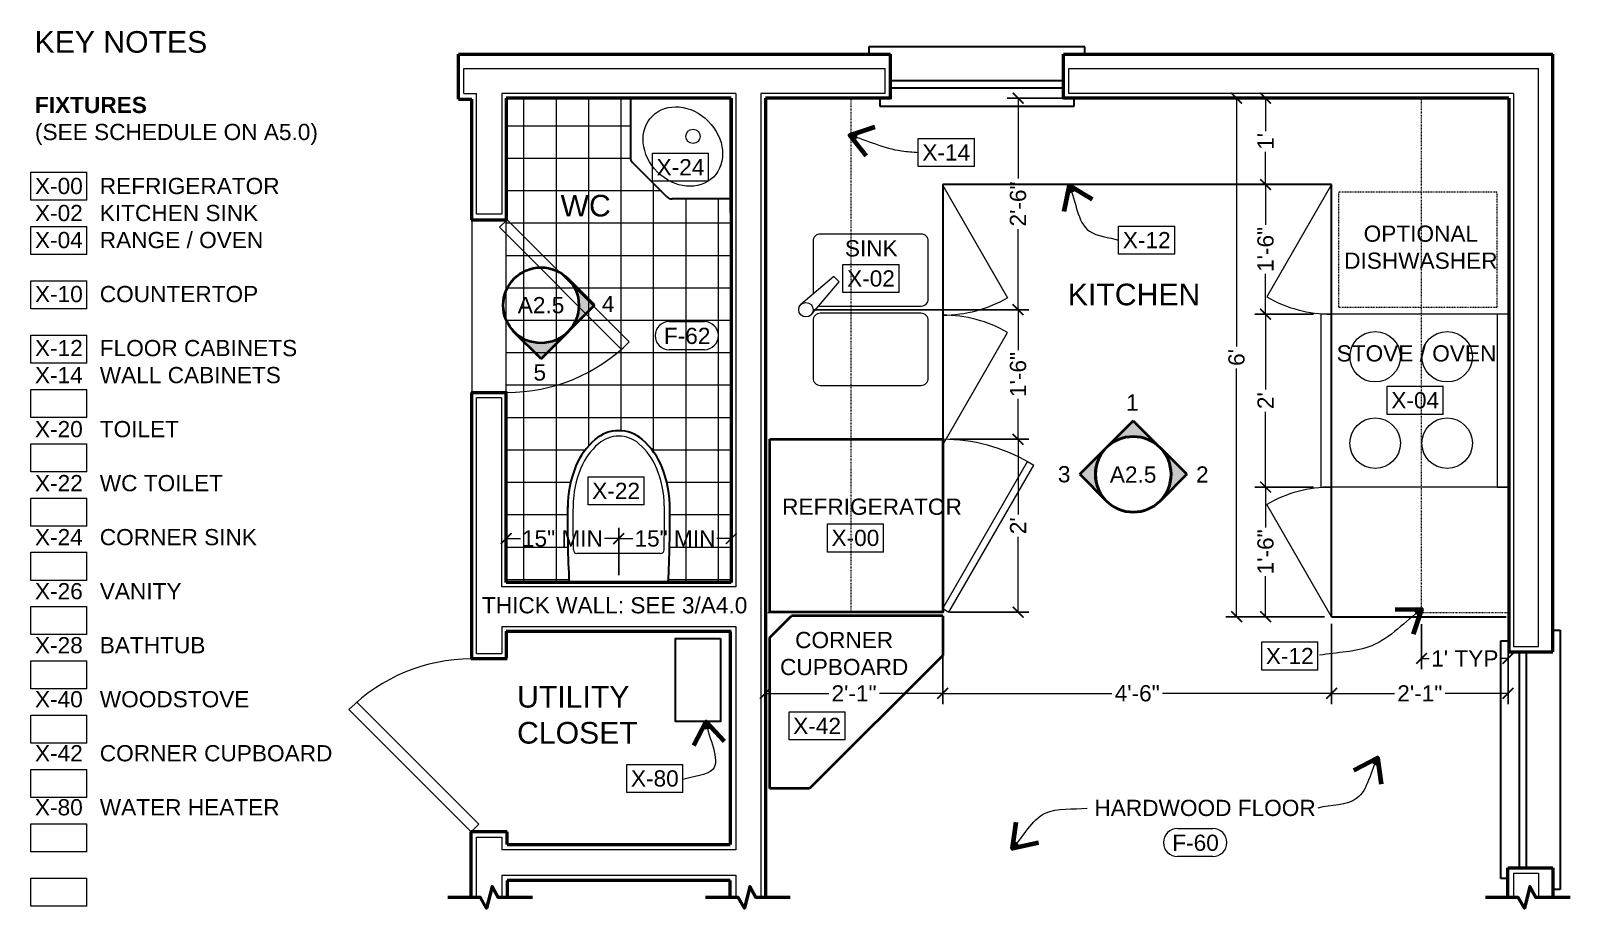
# Model space of a CAD drawing. Header units: inches. Extents: x -54 to 15382, y 469 to 41738.
# Drawn here: x 839.6 to 1053.3, y 3732.8 to 3854.7 of the extents above; entities that cross this region are included whole.
import ezdxf

# ---------------------------------------------------------------- set-up
doc = ezdxf.new("R2010")
doc.units = ezdxf.units.IN
doc.header["$MEASUREMENT"] = 0
doc.linetypes.add('DASHED2', pattern=[0.375, 0.25, -0.125])
doc.layers.get('0').update_dxf_attribs({"lineweight": 9})
for name, color, linetype, lineweight in [('1', 7, 'Continuous', 9), ('2', 7, 'Continuous', 18), ('3', 7, 'Continuous', 30), ('4', 7, 'Continuous', 40), ('5', 7, 'Continuous', 50), ('A-DIMSx', 7, 'Continuous', 9), ('A-LINK', 7, 'Continuous', 40), ('A-SYMB', 7, 'Continuous', 18), ('A-TEXTx', 7, 'Continuous', 18)]:
    doc.layers.add(name, color=color, linetype=linetype, lineweight=lineweight)
doc.styles.get("Standard").update_dxf_attribs({"font": 'arial.ttf'})
doc.dimstyles.get("Standard").update_dxf_attribs({"dimtxt": 3, "dimasz": 2, "dimexe": 0.03125, "dimexo": 0.0625, "dimgap": 0.03125, "dimtad": 0, "dimtoh": 1, "dimdec": 4, "dimlfac": 0.99985, "dimzin": 0, "dimdsep": 46, "dimlunit": 4, "dimtxsty": 'Standard', "dimblk": 'ARCHTICK', "dimblk1": 'ARCHTICK', "dimblk2": 'ARCHTICK', "dimcen": 0.09, "dimclrt": 256, "dimadec": 0, "dimazin": 0, "dimtfac": 1, "dimtdec": 4, "dimtofl": 0, "dimtmove": 0, "dimatfit": 3, "dimfxl": 1, "dimtolj": 1, "dimtzin": 0, "dimarcsym": 0})

# ---------------------------------------------------------------- blocks, each defined once
blk = doc.blocks.new('Elevation Callout - 1')
at = {"layer": 'A-LINK', "ltscale": 0.1}
blk.add_hatch(color=256, dxfattribs=at).paths.add_polyline_path([(2031.59, 7377.65), (2039.01, 7370.23), (2046.43, 7377.65, -0.198912), (2039.01, 7374.58, -0.198912)])
for q in [(2031.59, 7377.65), (2046.43, 7377.65)]:
    blk.add_line((2039.01, 7370.23), q, dxfattribs=at)
blk.add_circle((2039.01, 7385.08), 10.5, dxfattribs=at)
blk = doc.blocks.new('window plan 24')
at = {"layer": '1'}
for p, q in [((181.69, 1833.26), (181.69, 1836.76)), ((207.19, 1833.26), (207.19, 1836.76))]:
    blk.add_line(p, q, dxfattribs=at)
at = {"layer": '3'}
for p, q in [((209.44, 1839.76), (179.44, 1839.76)), ((179.44, 1839.76), (179.44, 1838.76)), ((209.44, 1838.76), (209.44, 1839.76)), ((206.44, 1835.04), (182.44, 1835.04)), ((180.94, 1832.51), (180.94, 1831.51)), ((206.44, 1834.04), (182.44, 1834.04)), ((207.94, 1831.51), (207.94, 1832.51)), ((180.94, 1831.51), (207.94, 1831.51))]:
    blk.add_line(p, q, dxfattribs=at)
at = {"layer": '5'}
for p, q in [((182.44, 1832.51), (182.44, 1838.76)), ((206.44, 1832.51), (206.44, 1838.76))]:
    blk.add_line(p, q, dxfattribs=at)
blk = doc.blocks.new('door plan 24')
at = {"layer": '1'}
for p, q in [((356.81, 1360.16), (360.31, 1360.16)), ((357.12, 1336.47), (340.15, 1353.44)), ((356.06, 1335.41), (339.09, 1352.38)), ((356.06, 1335.41), (357.12, 1336.47)), ((356.81, 1334.66), (360.31, 1334.66))]:
    blk.add_line(p, q, dxfattribs=at)
blk.add_arc((356.06, 1335.41), 24, 90, 135, dxfattribs=at)
at = {"layer": '5'}
for p, q in [((361.06, 1359.41), (356.06, 1359.41)), ((361.06, 1335.41), (356.06, 1335.41))]:
    blk.add_line(p, q, dxfattribs=at)
blk = doc.blocks.new('Sink - Kitchen - 2')
at = {"layer": '2', "ltscale": 0.25}
for p, q in [((477.64, 6743.74), (473.04, 6739.85)), ((474.46, 6738.44), (478.35, 6743.03)), ((478.35, 6743.03), (477.64, 6743.74))]:
    blk.add_line(p, q, dxfattribs=at)
blk.add_lwpolyline([(475.5, 6739.67, 0.06211), (475.75, 6739.64), (489.75, 6739.64, 0.414214), (490.75, 6740.64), (490.75, 6748.64, 0.414214), (489.75, 6749.64), (475.75, 6749.64, 0.414214), (474.75, 6748.64), (474.75, 6741.29)], format="xyb", dxfattribs=at)
blk.add_lwpolyline([(474.75, 6737.64), (474.75, 6729.64, 0.414214), (475.75, 6728.64), (489.75, 6728.64, 0.414214), (490.75, 6729.64), (490.75, 6737.64, 0.414214), (489.75, 6738.64), (475.75, 6738.64, 0.414214)], format="xyb", close=True, dxfattribs=at)
blk.add_circle((473.75, 6739.14), 1, dxfattribs=at)
blk = doc.blocks.new('Sink - Corner - 1')
at = {"layer": '1', "ltscale": 0.25}
blk.add_circle((455.35, 6747.12), 1, dxfattribs=at)
at = {"layer": '2', "ltscale": 0.25}
blk.add_ellipse((453.94, 6745.7), major_axis=(4.24, -4.24), ratio=0.833333, dxfattribs=at)
at = {"layer": '3', "ltscale": 0.25}
for p, q in [((446.65, 6752.42), (460.65, 6752.42)), ((446.65, 6752.42), (446.65, 6744.21)), ((460.65, 6752.42), (460.65, 6738.42)), ((451.73, 6738.71), (446.95, 6743.5)), ((460.65, 6738.42), (452.44, 6738.42))]:
    blk.add_line(p, q, dxfattribs=at)
for centre, start, end in [((447.65, 6744.21), 180, 225), ((452.44, 6739.42), 225, 270)]:
    blk.add_arc(centre, 1, start, end, dxfattribs=at)
blk = doc.blocks.new('_ArchTick')
at = {"color": 0, "linetype": 'ByBlock', "lineweight": 0, "const_width": 0.15}
blk.add_lwpolyline([(-0.5, -0.5), (0.5, 0.5)], dxfattribs=at)
blk = doc.blocks.new('*D243')
at = {"layer": 'A-DIMSx', "color": 0, "lineweight": -2, "ltscale": 0.1}
for p, q in [((1011.7, 3845.33), (1005.5, 3845.33)), ((1019.2, 3773.33), (1005.5, 3773.33))]:
    blk.add_line(p, q, dxfattribs=at)
at = {"layer": 'A-DIMSx', "color": 0, "lineweight": 5, "ltscale": 0.1}
for p, q in [((1007, 3845.33), (1007, 3810.87)), ((1007, 3773.33), (1007, 3807.8))]:
    blk.add_line(p, q, dxfattribs=at)
at = {"layer": 'A-DIMSx', "color": 0, "lineweight": 5, "xscale": 1.5, "yscale": 1.5, "zscale": 1.5}
for p, rotation in [((1007, 3845.33), 90), ((1007, 3773.33), 270)]:
    blk.add_blockref('_ArchTick', p, dxfattribs=dict(at, rotation=rotation))
at = {"layer": 'A-DIMSx', "ltscale": 0.25, "insert": (1007, 3809.33), "char_height": 2.25, "attachment_point": 5, "rotation": 90}
blk.add_mtext("\\A1;6'", dxfattribs=at)
blk = doc.blocks.new('*D278')
at = {"layer": 'A-DIMSx', "color": 0, "lineweight": -2, "ltscale": 0.1}
for p, q in [((1017.7, 3791.33), (1009.53, 3791.33)), ((1019.2, 3773.33), (1009.53, 3773.33))]:
    blk.add_line(p, q, dxfattribs=at)
at = {"layer": 'A-DIMSx', "color": 0, "lineweight": 5, "ltscale": 0.1}
for p, q in [((1011.03, 3791.33), (1011.03, 3785.72)), ((1011.03, 3773.33), (1011.03, 3778.94))]:
    blk.add_line(p, q, dxfattribs=at)
at = {"layer": 'A-DIMSx', "color": 0, "lineweight": 5, "xscale": 1.5, "yscale": 1.5, "zscale": 1.5}
for p, rotation in [((1011.03, 3791.33), 90), ((1011.03, 3773.33), 270)]:
    blk.add_blockref('_ArchTick', p, dxfattribs=dict(at, rotation=rotation))
at = {"layer": 'A-DIMSx', "ltscale": 0.25, "insert": (1011.03, 3782.33), "char_height": 2.25, "attachment_point": 5, "rotation": 90}
blk.add_mtext('\\A1;1\'-6"', dxfattribs=at)
blk = doc.blocks.new('*D279')
at = {"layer": 'A-DIMSx', "color": 0, "lineweight": -2, "ltscale": 0.1}
for p, q in [((1017.7, 3815.33), (1009.53, 3815.33)), ((1017.7, 3791.33), (1009.53, 3791.33))]:
    blk.add_line(p, q, dxfattribs=at)
at = {"layer": 'A-DIMSx', "color": 0, "lineweight": 5, "ltscale": 0.1}
for p, q in [((1011.03, 3815.33), (1011.03, 3804.89)), ((1011.03, 3791.33), (1011.03, 3801.78))]:
    blk.add_line(p, q, dxfattribs=at)
at = {"layer": 'A-DIMSx', "color": 0, "lineweight": 5, "xscale": 1.5, "yscale": 1.5, "zscale": 1.5}
for p, rotation in [((1011.03, 3815.33), 90), ((1011.03, 3791.33), 270)]:
    blk.add_blockref('_ArchTick', p, dxfattribs=dict(at, rotation=rotation))
at = {"layer": 'A-DIMSx', "ltscale": 0.25, "insert": (1011.03, 3803.33), "char_height": 2.25, "attachment_point": 5, "rotation": 90}
blk.add_mtext("\\A1;2'", dxfattribs=at)
blk = doc.blocks.new('*D280')
at = {"layer": 'A-DIMSx', "color": 0, "lineweight": -2, "ltscale": 0.1}
for p, q in [((1010.84, 3833.33), (1009.53, 3833.33)), ((1017.7, 3815.33), (1009.53, 3815.33))]:
    blk.add_line(p, q, dxfattribs=at)
at = {"layer": 'A-DIMSx', "color": 0, "lineweight": 5, "ltscale": 0.1}
for p, q in [((1011.03, 3833.33), (1011.03, 3827.72)), ((1011.03, 3815.33), (1011.03, 3820.94))]:
    blk.add_line(p, q, dxfattribs=at)
at = {"layer": 'A-DIMSx', "color": 0, "lineweight": 5, "xscale": 1.5, "yscale": 1.5, "zscale": 1.5}
for p, rotation in [((1011.03, 3833.33), 90), ((1011.03, 3815.33), 270)]:
    blk.add_blockref('_ArchTick', p, dxfattribs=dict(at, rotation=rotation))
at = {"layer": 'A-DIMSx', "ltscale": 0.25, "insert": (1011.03, 3824.33), "char_height": 2.25, "attachment_point": 5, "rotation": 90}
blk.add_mtext('\\A1;1\'-6"', dxfattribs=at)
blk = doc.blocks.new('*D281')
at = {"layer": 'A-DIMSx', "color": 0, "lineweight": -2, "ltscale": 0.1}
for p, q in [((1020.2, 3772.33), (1020.2, 3761.18)), ((1044.7, 3772.21), (1044.7, 3761.18))]:
    blk.add_line(p, q, dxfattribs=at)
at = {"layer": 'A-DIMSx', "color": 0, "lineweight": 5, "ltscale": 0.1}
for p, q in [((1020.2, 3762.68), (1028.93, 3762.68)), ((1044.7, 3762.68), (1035.96, 3762.68))]:
    blk.add_line(p, q, dxfattribs=at)
at = {"layer": 'A-DIMSx', "color": 0, "lineweight": 5, "xscale": 1.5, "yscale": 1.5, "zscale": 1.5, "rotation": 180}
blk.add_blockref('_ArchTick', (1020.2, 3762.68), dxfattribs=at)
at = {"layer": 'A-DIMSx', "color": 0, "lineweight": 5, "xscale": 1.5, "yscale": 1.5, "zscale": 1.5}
blk.add_blockref('_ArchTick', (1044.7, 3762.68), dxfattribs=at)
at = {"layer": 'A-DIMSx', "ltscale": 0.25, "insert": (1032.45, 3762.68), "char_height": 2.25, "attachment_point": 5}
blk.add_mtext('\\A1;2\'-1"', dxfattribs=at)
blk = doc.blocks.new('*D282')
at = {"layer": 'A-DIMSx', "color": 0, "lineweight": -2, "ltscale": 0.1}
for p, q in [((1044.7, 3777.06), (1044.7, 3766.03)), ((1032.7, 3772.31), (1032.7, 3766.03))]:
    blk.add_line(p, q, dxfattribs=at)
at = {"layer": 'A-DIMSx', "color": 0, "lineweight": 5, "ltscale": 0.1}
for p, q in [((1032.7, 3767.53), (1033.76, 3767.53)), ((1044.7, 3767.53), (1043.63, 3767.53))]:
    blk.add_line(p, q, dxfattribs=at)
at = {"layer": 'A-DIMSx', "color": 0, "lineweight": 5, "xscale": 1.5, "yscale": 1.5, "zscale": 1.5, "rotation": 180}
blk.add_blockref('_ArchTick', (1032.7, 3767.53), dxfattribs=at)
at = {"layer": 'A-DIMSx', "color": 0, "lineweight": 5, "xscale": 1.5, "yscale": 1.5, "zscale": 1.5}
blk.add_blockref('_ArchTick', (1044.7, 3767.53), dxfattribs=at)
at = {"layer": 'A-DIMSx', "ltscale": 0.25, "insert": (1038.7, 3767.53), "char_height": 2.25, "attachment_point": 5}
blk.add_mtext("\\A1;1' TYP", dxfattribs=at)
blk = doc.blocks.new('*D283')
at = {"layer": 'A-DIMSx', "color": 0, "lineweight": -2, "ltscale": 0.1}
for p, q in [((905.57, 3779.08), (905.57, 3785.67)), ((921.2, 3779.08), (921.2, 3785.67))]:
    blk.add_line(p, q, dxfattribs=at)
at = {"layer": 'A-DIMSx', "color": 0, "lineweight": 5, "ltscale": 0.1}
for p, q in [((905.57, 3784.17), (907.56, 3784.17)), ((921.2, 3784.17), (919.21, 3784.17))]:
    blk.add_line(p, q, dxfattribs=at)
at = {"layer": 'A-DIMSx', "color": 0, "lineweight": 5, "xscale": 1.5, "yscale": 1.5, "zscale": 1.5, "rotation": 180}
blk.add_blockref('_ArchTick', (905.57, 3784.17), dxfattribs=at)
at = {"layer": 'A-DIMSx', "color": 0, "lineweight": 5, "xscale": 1.5, "yscale": 1.5, "zscale": 1.5}
blk.add_blockref('_ArchTick', (921.2, 3784.17), dxfattribs=at)
at = {"layer": 'A-DIMSx', "ltscale": 0.25, "insert": (913.38, 3784.17), "char_height": 2.25, "attachment_point": 5}
blk.add_mtext('\\A1;15" MIN', dxfattribs=at)
blk = doc.blocks.new('*D284')
at = {"layer": 'A-DIMSx', "color": 0, "lineweight": -2, "ltscale": 0.1}
for p, q in [((921.2, 3779.08), (921.2, 3785.67)), ((936.82, 3779.08), (936.82, 3785.67))]:
    blk.add_line(p, q, dxfattribs=at)
at = {"layer": 'A-DIMSx', "color": 0, "lineweight": 5, "ltscale": 0.1}
for p, q in [((921.2, 3784.17), (923.18, 3784.17)), ((936.82, 3784.17), (934.83, 3784.17))]:
    blk.add_line(p, q, dxfattribs=at)
at = {"layer": 'A-DIMSx', "color": 0, "lineweight": 5, "xscale": 1.5, "yscale": 1.5, "zscale": 1.5, "rotation": 180}
blk.add_blockref('_ArchTick', (921.2, 3784.17), dxfattribs=at)
at = {"layer": 'A-DIMSx', "color": 0, "lineweight": 5, "xscale": 1.5, "yscale": 1.5, "zscale": 1.5}
blk.add_blockref('_ArchTick', (936.82, 3784.17), dxfattribs=at)
at = {"layer": 'A-DIMSx', "ltscale": 0.25, "insert": (929.01, 3784.17), "char_height": 2.25, "attachment_point": 5}
blk.add_mtext('\\A1;15" MIN', dxfattribs=at)
blk = doc.blocks.new('*D294')
at = {"layer": 'A-DIMSx', "color": 0, "lineweight": -2, "ltscale": 0.1}
for p, q in [((983.41, 3845.33), (975.16, 3845.33)), ((948.2, 3815.96), (978.16, 3815.96))]:
    blk.add_line(p, q, dxfattribs=at)
at = {"layer": 'A-DIMSx', "color": 0, "lineweight": 5, "ltscale": 0.1}
for p, q in [((976.66, 3845.33), (976.66, 3834.16)), ((976.66, 3815.96), (976.66, 3827.13))]:
    blk.add_line(p, q, dxfattribs=at)
at = {"layer": 'A-DIMSx', "color": 0, "lineweight": 5, "xscale": 1.5, "yscale": 1.5, "zscale": 1.5}
for p, rotation in [((976.66, 3845.33), 90), ((976.66, 3815.96), 270)]:
    blk.add_blockref('_ArchTick', p, dxfattribs=dict(at, rotation=rotation))
at = {"layer": 'A-DIMSx', "ltscale": 0.25, "insert": (976.66, 3830.64), "char_height": 2.25, "attachment_point": 5, "rotation": 90}
blk.add_mtext('\\A1;2\'-6"', dxfattribs=at)
blk = doc.blocks.new('*D295')
at = {"layer": 'A-DIMSx', "color": 0, "lineweight": -2, "ltscale": 0.1}
for p, q in [((948.2, 3815.96), (978.16, 3815.96)), ((967.2, 3797.96), (978.16, 3797.96))]:
    blk.add_line(p, q, dxfattribs=at)
at = {"layer": 'A-DIMSx', "color": 0, "lineweight": 5, "ltscale": 0.1}
for p, q in [((976.66, 3815.96), (976.66, 3810.35)), ((976.66, 3797.96), (976.66, 3803.56))]:
    blk.add_line(p, q, dxfattribs=at)
at = {"layer": 'A-DIMSx', "color": 0, "lineweight": 5, "xscale": 1.5, "yscale": 1.5, "zscale": 1.5}
for p, rotation in [((976.66, 3815.96), 90), ((976.66, 3797.96), 270)]:
    blk.add_blockref('_ArchTick', p, dxfattribs=dict(at, rotation=rotation))
at = {"layer": 'A-DIMSx', "ltscale": 0.25, "insert": (976.66, 3806.96), "char_height": 2.25, "attachment_point": 5, "rotation": 90}
blk.add_mtext('\\A1;1\'-6"', dxfattribs=at)
blk = doc.blocks.new('*D296')
at = {"layer": 'A-DIMSx', "color": 0, "lineweight": -2, "ltscale": 0.1}
for p, q in [((967.2, 3797.96), (978.16, 3797.96)), ((967.2, 3773.96), (978.16, 3773.96))]:
    blk.add_line(p, q, dxfattribs=at)
at = {"layer": 'A-DIMSx', "color": 0, "lineweight": 5, "ltscale": 0.1}
for p, q in [((976.66, 3797.96), (976.66, 3787.51)), ((976.66, 3773.96), (976.66, 3784.4))]:
    blk.add_line(p, q, dxfattribs=at)
at = {"layer": 'A-DIMSx', "color": 0, "lineweight": 5, "xscale": 1.5, "yscale": 1.5, "zscale": 1.5}
for p, rotation in [((976.66, 3797.96), 90), ((976.66, 3773.96), 270)]:
    blk.add_blockref('_ArchTick', p, dxfattribs=dict(at, rotation=rotation))
at = {"layer": 'A-DIMSx', "ltscale": 0.25, "insert": (976.66, 3785.96), "char_height": 2.25, "attachment_point": 5, "rotation": 90}
blk.add_mtext("\\A1;2'", dxfattribs=at)
blk = doc.blocks.new('*D297')
at = {"layer": 'A-DIMSx', "color": 0, "lineweight": -2, "ltscale": 0.1}
for p, q in [((941.57, 3795.24), (941.57, 3761.18)), ((966.2, 3766.96), (966.2, 3761.18))]:
    blk.add_line(p, q, dxfattribs=at)
at = {"layer": 'A-DIMSx', "color": 0, "lineweight": 5, "ltscale": 0.1}
for p, q in [((941.57, 3762.68), (950.37, 3762.68)), ((966.2, 3762.68), (957.4, 3762.68))]:
    blk.add_line(p, q, dxfattribs=at)
at = {"layer": 'A-DIMSx', "color": 0, "lineweight": 5, "xscale": 1.5, "yscale": 1.5, "zscale": 1.5, "rotation": 180}
blk.add_blockref('_ArchTick', (941.57, 3762.68), dxfattribs=at)
at = {"layer": 'A-DIMSx', "color": 0, "lineweight": 5, "xscale": 1.5, "yscale": 1.5, "zscale": 1.5}
blk.add_blockref('_ArchTick', (966.2, 3762.68), dxfattribs=at)
at = {"layer": 'A-DIMSx', "ltscale": 0.25, "insert": (953.88, 3762.68), "char_height": 2.25, "attachment_point": 5}
blk.add_mtext('\\A1;2\'-1"', dxfattribs=at)
blk = doc.blocks.new('window plan 30')
at = {"layer": '1'}
for p, q in [((181.94, 1684.26), (181.94, 1680.76)), ((213.44, 1684.26), (213.44, 1680.76))]:
    blk.add_line(p, q, dxfattribs=at)
at = {"layer": '3'}
for p, q in [((181.19, 1685.01), (181.19, 1686.01)), ((181.19, 1686.01), (214.19, 1686.01)), ((214.19, 1686.01), (214.19, 1685.01)), ((212.69, 1683.48), (182.69, 1683.48)), ((212.69, 1682.48), (182.69, 1682.48)), ((179.69, 1677.76), (179.69, 1678.76)), ((215.69, 1678.76), (215.69, 1677.76)), ((215.69, 1677.76), (179.69, 1677.76))]:
    blk.add_line(p, q, dxfattribs=at)
at = {"layer": '5'}
for p, q in [((182.69, 1685.01), (182.69, 1678.76)), ((212.69, 1685.01), (212.69, 1678.76))]:
    blk.add_line(p, q, dxfattribs=at)
blk = doc.blocks.new('*D309')
at = {"layer": 'A-DIMSx', "color": 0, "lineweight": -2, "ltscale": 0.1}
for p, q in [((1019.2, 3845.33), (1009.53, 3845.33)), ((1019.2, 3833.33), (1009.53, 3833.33))]:
    blk.add_line(p, q, dxfattribs=at)
at = {"layer": 'A-DIMSx', "color": 0, "lineweight": 5, "ltscale": 0.1}
for p, q in [((1011.03, 3845.33), (1011.03, 3840.76)), ((1011.03, 3833.33), (1011.03, 3837.9))]:
    blk.add_line(p, q, dxfattribs=at)
at = {"layer": 'A-DIMSx', "color": 0, "lineweight": 5, "xscale": 1.5, "yscale": 1.5, "zscale": 1.5}
for p, rotation in [((1011.03, 3845.33), 90), ((1011.03, 3833.33), 270)]:
    blk.add_blockref('_ArchTick', p, dxfattribs=dict(at, rotation=rotation))
at = {"layer": 'A-DIMSx', "ltscale": 0.25, "insert": (1011.03, 3839.33), "char_height": 2.25, "attachment_point": 5, "rotation": 90}
blk.add_mtext("\\A1;1'", dxfattribs=at)
blk = doc.blocks.new('CALLOUT - EQUIPMENT')
at = {"layer": 'A-SYMB', "lineweight": 20, "ltscale": 0.1}
for p, q in [((6507.92, 5642.87), (6523.51, 5642.87)), ((6507.92, 5635.08), (6507.92, 5642.87)), ((6523.51, 5635.08), (6523.51, 5642.87)), ((6523.51, 5635.08), (6507.92, 5635.08))]:
    blk.add_line(p, q, dxfattribs=at)
blk = doc.blocks.new('CALLOUT - FINISHES')
at = {"layer": 'A-SYMB', "lineweight": 20, "ltscale": 0.1}
for p, q in [((6510.71, 5650.46), (6520.5, 5650.46)), ((6520.5, 5642.67), (6510.71, 5642.67))]:
    blk.add_line(p, q, dxfattribs=at)
for centre, start, end in [((6510.71, 5646.57), 90, 270), ((6520.5, 5646.57), 270, 90)]:
    blk.add_arc(centre, 3.9, start, end, dxfattribs=at)
blk = doc.blocks.new('TOILET wall hung plan')
blk.add_line((-588.53, 4605.3), (-588.53, 4619.05))
for centre, radius, start, end in [((-580.07, 4461.8), 157.48, 89.2082, 93.0796), ((-578.1, 4604.3), 14.96, 67.4006, 90), ((-576.13, 4609.03), 9.84, 40.9645, 67.4006), ((-572.5, 4612.17), 5.04, 319.0355, 40.9645), ((-576.13, 4615.32), 9.84, 291.2543, 319.0355), ((-580.07, 4762.55), 157.48, 266.9204, 270.7918), ((-578.1, 4620.05), 14.96, 268.5146, 292.5994)]:
    blk.add_arc(centre, radius, start, end)
at = {"layer": '1', "ltscale": 0.25}
blk.add_line((-584.5, 4606.37), (-584.5, 4617.97), dxfattribs=at)
for centre, start, end in [((-584, 4617.97), 91.4437, 180), ((-584, 4606.37), 180, 268.5563)]:
    blk.add_arc(centre, 0.5, start, end, dxfattribs=at)
at = {"layer": '1'}
for centre, radius, start, end in [((-580.07, 4461.8), 156.73, 89.2082, 91.4437), ((-578.1, 4604.3), 14.21, 67.4006, 89.2082), ((-576.13, 4609.03), 9.09, 40.9645, 67.4006), ((-572.5, 4612.17), 4.29, 319.0355, 40.9645), ((-576.13, 4615.32), 9.09, 291.2543, 319.0355), ((-580.07, 4762.55), 156.73, 268.5563, 270.7918), ((-578.1, 4620.05), 14.21, 270.7918, 292.5993)]:
    blk.add_arc(centre, radius, start, end, dxfattribs=at)
blk = doc.blocks.new('*D539')
at = {"layer": 'A-DIMSx', "color": 0, "lineweight": -2, "ltscale": 0.1}
for p, q in [((966.2, 3773.46), (966.2, 3761.18)), ((1020.2, 3772.33), (1020.2, 3761.18))]:
    blk.add_line(p, q, dxfattribs=at)
at = {"layer": 'A-DIMSx', "color": 0, "lineweight": 5, "ltscale": 0.1}
for p, q in [((966.2, 3762.68), (989.66, 3762.68)), ((1020.2, 3762.68), (996.73, 3762.68))]:
    blk.add_line(p, q, dxfattribs=at)
at = {"layer": 'A-DIMSx', "color": 0, "lineweight": 5, "xscale": 1.5, "yscale": 1.5, "zscale": 1.5, "rotation": 180}
blk.add_blockref('_ArchTick', (966.2, 3762.68), dxfattribs=at)
at = {"layer": 'A-DIMSx', "color": 0, "lineweight": 5, "xscale": 1.5, "yscale": 1.5, "zscale": 1.5}
blk.add_blockref('_ArchTick', (1020.2, 3762.68), dxfattribs=at)
at = {"layer": 'A-DIMSx', "ltscale": 0.25, "insert": (993.2, 3762.68), "char_height": 2.25, "attachment_point": 5}
blk.add_mtext('\\A1;4\'-6"', dxfattribs=at)

msp = doc.modelspace()

# ---------------------------------------------------------------- hatches: boundary and pattern name
at = {"layer": '1', "ltscale": 0.25}
h = msp.add_hatch(dxfattribs=at)
h.set_pattern_fill('ANSI37', color=256, scale=36, angle=45)
h.set_pattern_definition([(90, (138.5405, 3), (-4.5, 3e-16), []), (180, (138.5405, 3), (-6e-16, -4.5), [])])
h.paths.add_polyline_path([(936.8206831, 3778.0821397), (936.8206831, 3831.3321397), (928.6074797, 3831.3321397, -0.1989123674), (927.9003729, 3831.625033), (923.1135763, 3836.4118295, -0.1989123674), (922.8206831, 3837.1189363), (922.8206831, 3845.3321397), (905.5706831, 3845.3321397), (905.5706831, 3828.4571397), (905.5706831, 3804.4571397), (905.5706831, 3778.0821397), (914.3229633, 3778.0821397, -0.0168938173), (914.1105819, 3788.7186305, -0.0954416485), (915.2579005, 3794.2609672, -0.1158637445), (917.8919567, 3797.9108329, -0.3735314413), (924.4994095, 3797.9108329, -0.1158638551), (927.1334674, 3794.2609632, -0.0954414773), (928.2807843, 3788.7186305, -0.0168938173), (928.0684029, 3778.0821397)])

# ---------------------------------------------------------------- linework, layer by layer
at = {"layer": '1'}
for p, q in [((899.6956831, 3849.4571397), (958.1952097, 3849.4571397)), ((899.6956831, 3845.9571397), (899.6956831, 3849.4571397)), ((983.6952097, 3849.4571397), (1048.9456831, 3849.4571397)), ((1048.9456831, 3769.2071398), (1048.9456831, 3849.4571397)), ((899.6956831, 3845.9571397), (901.4456831, 3845.9571397)), ((901.4456831, 3829.2071397), (901.4456831, 3845.9571397)), ((937.4456831, 3845.9571397), (904.9456831, 3845.9571397)), ((904.9456831, 3845.9571397), (904.9456831, 3829.2071397)), ((937.4456831, 3845.9571397), (937.4456831, 3777.4571397)), ((958.1952097, 3845.9571397), (940.9456831, 3845.9571397)), ((940.9456831, 3845.9571397), (940.9456831, 3734.3484731)), ((1045.4456831, 3845.9571397), (983.6952097, 3845.9571397)), ((1045.4456831, 3845.9571397), (1045.4456831, 3769.2071397)), ((901.4456831, 3768.2071397), (901.4456831, 3803.7071397)), ((904.9456831, 3777.4571397), (904.9456831, 3803.7071397)), ((966.1956831, 3774.4571397), (977.9785257, 3794.8656218)), ((967.0617085, 3773.9571397), (978.8445511, 3794.3656218)), ((937.4456831, 3777.4571397), (904.9456831, 3777.4571397)), ((904.9456831, 3771.9571397), (937.4456831, 3771.9571397)), ((904.9456831, 3771.9571397), (904.9456831, 3768.2071397)), ((937.4456831, 3771.9571397), (937.4456831, 3740.9571397)), ((901.4456831, 3734.3484731), (901.4456831, 3742.7071397)), ((904.9456831, 3742.7071397), (904.9456831, 3740.9571397)), ((937.4456831, 3740.9571397), (904.9456831, 3740.9571397)), ((904.9456831, 3737.4571397), (937.4456831, 3737.4571397)), ((904.9456831, 3737.4571397), (904.9456831, 3734.3484731)), ((937.4456831, 3737.4571397), (937.4456831, 3734.3484731)), ((1045.4456831, 3737.7071398), (1045.4456831, 3734.3484731)), ((1048.9456831, 3737.7071397), (1048.9456831, 3734.3484731))]:
    msp.add_line(p, q, dxfattribs=at)
at = {"layer": '1', "ltscale": 0.25}
for p, q in [((966.1956831, 3833.2071397), (975.1956831, 3817.6186825)), ((1020.1956831, 3833.3321397), (1011.1956831, 3817.7436825)), ((900.8206831, 3828.4571397), (900.8206831, 3804.4571397)), ((905.5706831, 3804.4571397), (905.5706831, 3828.4571397)), ((966.1956831, 3797.2071397), (975.1956831, 3812.795597)), ((977.9785257, 3794.8656218), (978.8445511, 3794.3656218)), ((1020.1956831, 3773.3321397), (1011.1956831, 3788.920597)), ((966.1956831, 3774.4571397), (967.0617085, 3773.9571397))]:
    msp.add_line(p, q, dxfattribs=at)
at = {"layer": '1', "linetype": 'DASHED2', "ltscale": 0.5}
for p, q in [((1021.1956831, 3832.3321397), (1043.1956831, 3832.3321397)), ((1021.1956831, 3816.3321397), (1021.1956831, 3832.3321397)), ((1043.1956831, 3816.3321397), (1043.1956831, 3832.3321397)), ((1021.1956831, 3816.3321397), (1043.1956831, 3816.3321397))]:
    msp.add_line(p, q, dxfattribs=at)
at = {"layer": '1', "ltscale": 0.25}
for centre, start, end in [((966.1956831, 3833.2071397), 270, 300), ((1020.1956831, 3833.3321397), 240, 270), ((966.1956831, 3797.2071397), 60, 90), ((1020.1956831, 3773.3321397), 90, 120)]:
    msp.add_arc(centre, 18, start, end, dxfattribs=at)
at = {"layer": '1'}
msp.add_arc((966.1956831, 3773.9571397), 24, 60, 90, dxfattribs=at)
at = {"layer": '2', "linetype": 'DASHED2', "ltscale": 0.25}
for p, q in [((953.4456831, 3845.2071397), (953.4456831, 3773.8901299)), ((1032.6956831, 3773.8901299), (1032.6956831, 3845.2071397)), ((941.5706831, 3773.8901299), (953.4456831, 3773.8901299)), ((1032.6956831, 3773.8901299), (1044.6956831, 3773.8901299))]:
    msp.add_line(p, q, dxfattribs=at)
at = {"layer": '2'}
for p, q in [((1044.6956831, 3815.3321397), (1020.1956831, 3815.3321397)), ((1044.6956831, 3791.3321397), (1020.1956831, 3791.3321397))]:
    msp.add_line(p, q, dxfattribs=at)
at = {"layer": '2', "ltscale": 0.1}
for points in [[(1020.1956831, 3815.3321397), (1018.6956831, 3815.3321397), (1018.6956831, 3791.3321397), (1020.1956831, 3791.3321397)], [(1044.6956831, 3815.3321397), (1043.1956831, 3815.3321397), (1043.1956831, 3791.3321397), (1044.6956831, 3791.3321397)]]:
    msp.add_lwpolyline(points, dxfattribs=at)
for centre in [(1026.2457256, 3809.4198267), (1036.2457256, 3809.4198267), (1026.2457256, 3797.4198267), (1036.2457256, 3797.4198267)]:
    msp.add_circle(centre, 3.5, dxfattribs=at)
at = {"layer": '3', "ltscale": 0.25}
msp.add_line((936.6956831, 3845.2071397), (936.6956831, 3829.4571397), dxfattribs=at)
at = {"layer": '3'}
for p, q in [((966.1956831, 3833.3321397), (966.1956831, 3797.9571397)), ((1020.1956831, 3833.3321397), (966.1956831, 3833.3321397)), ((1020.1956831, 3773.3321397), (1020.1956831, 3833.3321397))]:
    msp.add_line(p, q, dxfattribs=at)
at = {"layer": '3', "ltscale": 0.1}
msp.add_line((1020.1956831, 3773.3321397), (1044.4456831, 3773.3321397), dxfattribs=at)
at = {"layer": '3', "flags": 128}
msp.add_lwpolyline([(935.3139388, 3770.2913238), (935.3139388, 3758.7753655), (929.0953213, 3758.7753655), (929.0953213, 3770.2913238)], close=True, dxfattribs=at)
at = {"layer": '4'}
for p, q in [((942.1956831, 3770.4571397), (945.1956831, 3773.4571397)), ((966.1956831, 3773.4571397), (945.1956831, 3773.4571397)), ((966.1956831, 3773.4571397), (966.1956831, 3767.9571397)), ((942.1956831, 3749.4571397), (942.1956831, 3770.4571397)), ((966.1956831, 3767.9571397), (947.6956831, 3749.4571397)), ((947.6956831, 3749.4571397), (942.1956831, 3749.4571397))]:
    msp.add_line(p, q, dxfattribs=at)
at = {"layer": '4', "flags": 128}
msp.add_lwpolyline([(942.1956831, 3797.9571397), (966.1956831, 3797.9571397), (966.1956831, 3773.9571397), (942.1956831, 3773.9571397), (942.1956831, 3797.9571397)], dxfattribs=at)
at = {"layer": '5'}
for p, q in [((898.9456831, 3851.4571397), (958.9452097, 3851.4571397)), ((898.9456831, 3845.2071397), (898.9456831, 3851.4571397)), ((982.9452097, 3851.4571397), (1050.9456831, 3851.4571397)), ((1050.9456831, 3768.4571398), (1050.9456831, 3851.4571397)), ((898.9456831, 3845.2071397), (900.8206831, 3845.2071397)), ((900.8206831, 3828.4571397), (900.8206831, 3845.2071397)), ((936.8206831, 3845.3321397), (905.5706831, 3845.3321397)), ((905.5706831, 3845.3321397), (905.5706831, 3828.4571397)), ((936.8206831, 3845.3321397), (936.8206831, 3778.0821397)), ((958.9452097, 3845.3321397), (941.5706831, 3845.3321397)), ((941.5706831, 3845.3321397), (941.5706831, 3734.3484731)), ((1044.8206831, 3845.3321397), (982.9452097, 3845.3321397)), ((1044.8206831, 3845.3321397), (1044.8206831, 3768.4571397)), ((900.8206831, 3767.5821397), (900.8206831, 3804.4571397)), ((905.5706831, 3778.0821397), (905.5706831, 3804.4571397)), ((936.8206831, 3778.0821397), (905.5706831, 3778.0821397)), ((905.5706831, 3771.3321397), (936.8206831, 3771.3321397)), ((905.5706831, 3771.3321397), (905.5706831, 3767.5821397)), ((936.6956831, 3771.2071397), (936.6956831, 3741.7071397)), ((900.6956831, 3734.3484731), (900.6956831, 3743.4571397)), ((905.6956831, 3741.7071397), (905.6956831, 3743.4571397)), ((905.6956831, 3741.7071397), (936.6956831, 3741.7071397)), ((1044.6956831, 3734.3484731), (1044.6956831, 3738.4571398)), ((1050.9456831, 3738.4571397), (1050.9456831, 3734.3484731)), ((936.6956831, 3736.7071397), (905.6956831, 3736.7071397)), ((905.6956831, 3736.7071397), (905.6956831, 3734.3484731)), ((936.6956831, 3734.3484731), (936.6956831, 3736.7071397))]:
    msp.add_line(p, q, dxfattribs=at)
for points in [[(909.2253315, 3734.3484731), (904.472047, 3734.3484731), (903.6060216, 3735.8484731), (902.8560216, 3732.8484731), (901.9899962, 3734.3484731), (897.4753315, 3734.3484731)], [(945.0150874, 3734.3484731), (940.2618029, 3734.3484731), (939.3957775, 3735.8484731), (938.6457775, 3732.8484731), (937.7797521, 3734.3484731), (933.2650874, 3734.3484731)], [(1053.3370704, 3734.3484731), (1048.5837859, 3734.3484731), (1047.7177605, 3735.8484731), (1046.9677605, 3732.8484731), (1046.1017351, 3734.3484731), (1041.5870704, 3734.3484731)]]:
    msp.add_lwpolyline(points, dxfattribs=at)

# ---------------------------------------------------------------- block references
msp.add_blockref('window plan 24', (776.5066311, 2012.6975646))
at = {"ltscale": 0.1, "yscale": 0.5, "zscale": 0.5}
for p, xscale, rotation in [((4602.949248, 2797.068461), 0.5, 90), ((-26.8482386, 7485.6351755), -0.5, 180), ((-2699.8810149, 2773.5923682), -0.5, 270), ((4685.1945687, 2773.5923682), 0.5, 90)]:
    msp.add_blockref('Elevation Callout - 1', p, dxfattribs=dict(at, xscale=xscale, rotation=rotation))
at = {"ltscale": 0.1, "xscale": 0.5, "yscale": 0.5, "zscale": 0.5}
msp.add_blockref('Elevation Callout - 1', (-109.0935593, 124.0356847), dxfattribs=at)
at = {"rotation": 90.00000000000034}
msp.add_blockref('window plan 30', (2729.7052583, 3555.7680878), dxfattribs=at)
at = {"layer": '2', "ltscale": 0.25, "xscale": 0.5, "yscale": 0.5, "zscale": 0.5}
for name, p in [('CALLOUT - EQUIPMENT', (-2291.1691711, 1018.3108673)), ('CALLOUT - EQUIPMENT', (-2328.0847856, 1016.2561586)), ('CALLOUT - EQUIPMENT', (-2414.410061, 1013.616017)), ('CALLOUT - EQUIPMENT', (-2414.410061, 1006.0640217)), ('CALLOUT - EQUIPMENT', (-2263.332123, 1006.1320188)), ('CALLOUT - EQUIPMENT', (-2301.6260085, 1000.7948909)), ('CALLOUT - EQUIPMENT', (-2414.410061, 998.5293783)), ('CALLOUT - FINISHES', (-2327.155266, 989.0674672)), ('CALLOUT - EQUIPMENT', (-2414.410061, 990.9947348)), ('CALLOUT - EQUIPMENT', (-2414.410061, 983.4584953)), ('CALLOUT - EQUIPMENT', (-2226.0422272, 983.8821733)), ('CALLOUT - EQUIPMENT', (-2414.410061, 975.9065001)), ('CALLOUT - EQUIPMENT', (-2337.0210492, 971.3183375)), ('CALLOUT - EQUIPMENT', (-2414.410061, 968.3718566)), ('CALLOUT - EQUIPMENT', (-2303.7883765, 964.7696149)), ('CALLOUT - EQUIPMENT', (-2414.410061, 960.8372131)), ('CALLOUT - EQUIPMENT', (-2414.410061, 953.3009737)), ('CALLOUT - EQUIPMENT', (-2243.470112, 948.379623)), ('CALLOUT - EQUIPMENT', (-2414.410061, 945.7489784)), ('CALLOUT - EQUIPMENT', (-2414.410061, 938.214335)), ('CALLOUT - EQUIPMENT', (-2309.1110807, 938.6736215)), ('CALLOUT - EQUIPMENT', (-2414.410061, 930.6796915)), ('CALLOUT - EQUIPMENT', (-2331.6432999, 931.3689758)), ('CALLOUT - EQUIPMENT', (-2414.410061, 923.143452)), ('CALLOUT - FINISHES', (-2256.5517762, 918.6816647)), ('CALLOUT - EQUIPMENT', (-2414.410061, 915.5914568))]:
    msp.add_blockref(name, p, dxfattribs=at)
at = {"layer": '2', "rotation": 180}
msp.add_blockref('door plan 24', (1261.7526708, 5163.868662), dxfattribs=at)
at = {"layer": '2'}
msp.add_blockref('door plan 24', (544.6386954, 2408.0456175), dxfattribs=at)
at = {"layer": '3', "ltscale": 0.25, "rotation": 90}
msp.add_blockref('TOILET wall hung plan', (5533.370065, 4366.6094541), dxfattribs=at)
at = {"layer": '5', "ltscale": 0.25}
for name, p in [('Sink - Corner - 1', (476.168103, -2907.0898693)), ('Sink - Kitchen - 2', (473.4456046, -2923.1858306))]:
    msp.add_blockref(name, p, dxfattribs=at)

# ---------------------------------------------------------------- texts
at = {"ltscale": 0.1, "insert": (840.0750019, 3854.6426049), "char_height": 3, "width": 41.924802755, "attachment_point": 1}
msp.add_mtext('{KEY NOTES}', dxfattribs=at)
at = {"layer": 'A-LINK', "ltscale": 0.1, "attachment_point": 5}
for s, insert, char_height, width in [('{\\H0.75x;A2.5}', (910.4114562, 3816.5734765), 3, 4.925655415), ('{4}', (919.7232584, 3816.7494066), 2.25, 4.885580918), ('{5}', (910.2351684, 3807.2257138), 2.25, 4.885580918), ('{1}', (992.5243679, 3803.0625651), 2.25, 1.734732483), ('{3}', (983.0628752, 3793.0973837), 2.25, 1.734732483), ('{\\H0.75x;A2.5}', (992.6389842, 3793.0486469), 3, 4.925655415), ('{\\H1.5x;2}', (1002.2476739, 3793.0779997), 1.5, 1.640711521)]:
    msp.add_mtext(s, dxfattribs=dict(at, insert=insert, char_height=char_height, width=width))
at = {"layer": 'A-TEXTx', "ltscale": 0.5}
for s, insert, char_height, width, attachment_point in [('{\\fArial|b1|i0|c0|p34;FIXTURES\\fArial|b0|i0|c1|p0; \\P(SEE SCHEDULE ON A5.0)\\P\\PX-00^IREFRIGERATOR^I^I\\PX-02^IKITCHEN SINK^I^I^I\\PX-04^IRANGE / OVEN^I\\P\\PX-10^ICOUNTERTOP\\P\\PX-12^IFLOOR CABINETS^I\\PX-14^IWALL CABINETS^I\\P\\PX-20^ITOILET\\P\\PX-22^IWC TOILET^I\\P\\PX-24^ICORNER SINK\\P\\PX-26^IVANITY^I\\P\\PX-28^IBATHTUB^I\\P\\PX-40^IWOODSTOVE\\P\\PX-42^ICORNER CUPBOARD\\P\\PX-80^IWATER HEATER^I}', (840.1315127, 3845.5126823), 2.25, 42.807011994, 1), ('{X-14}', (966.6883683, 3837.7969766), 2.25, 1.821971046, 5), ('{X-24}', (929.7727537, 3835.7422679), 2.25, 1.821971046, 5), ('{WC}', (913.1181805, 3831.9022446), 3, 79.721521148, 1), ('{OPTIONAL \\PDISHWASHER}', (1032.5957878, 3827.6427484), 2.25, 19.337823216, 2), ('{SINK}', (952.609734, 3825.6094615), 2.25, 6.104839828, 1), ('{X-12}', (994.5254163, 3825.6181281), 2.25, 1.821971046, 5), ('{X-02}', (956.2315308, 3820.2810001), 2.25, 1.821971046, 5), ('{KITCHEN}', (992.7683321, 3819.5698276), 3, 104.530359291, 2), ('{F-62}', (930.7022733, 3812.308258), 2.25, 1.821971046, 5), ('{STOVE / OVEN}', (1020.9007579, 3811.0197226), 2.25, 22.678548351, 1), ('{X-04}', (1031.8153121, 3803.3682826), 2.25, 1.821971046, 5), ('{X-22}', (920.8364901, 3790.8044468), 2.25, 1.821971046, 5), ('{REFRIGERATOR}', (943.8883453, 3789.7236898), 2.25, 8.371163944, 1), ('{X-00}', (954.0691628, 3784.2557242), 2.25, 1.821971046, 5), ('THICK WALL: SEE 3/A4.0 ', (902.2087579, 3776.0422348), 2.25, 38.862897699, 1), ('{CORNER\\PCUPBOARD}', (952.5067031, 3771.2156546), 2.25, 8.371163944, 2), ('{X-12}', (1014.3874274, 3767.8657323), 2.25, 1.821971046, 5), ('{UTILITY\\PCLOSET}', (907.0819755, 3763.7072222), 3, 79.721521148, 1), ('{X-42}', (948.7464587, 3758.1597307), 2.25, 1.821971046, 5), ('{X-80}', (926.2142394, 3750.8550851), 2.25, 1.821971046, 5), ('{F-60}', (1001.3057632, 3741.9224554), 2.25, 1.821971046, 5)]:
    msp.add_mtext(s, dxfattribs=dict(at, insert=insert, char_height=char_height, width=width, attachment_point=attachment_point))
at = {"layer": 'A-TEXTx', "ltscale": 0.25, "insert": (987.2622183, 3746.7619547), "char_height": 2.25, "attachment_point": 4}
msp.add_mtext('{HARDWOOD FLOOR}', dxfattribs=at)

# ---------------------------------------------------------------- dimensions: what is measured, and where the dimension line sits
at = {"layer": 'A-DIMSx', "ltscale": 0.1}
dim = msp.add_linear_dim(base=(976.6645201, 3815.9571397), p1=(984.4100902, 3845.3321397), p2=(947.1956831, 3815.9571397), angle=90, text='2\'-6"', dimstyle='Standard', override={"dimtxt": 2.25, "dimasz": 1.5, "dimexe": 1.5, "dimexo": 1, "dimgap": 0.5, "dimlfac": -47.9928, "dimlwd": 5}, dxfattribs=at)
dim.commit()
dim.dimension.update_dxf_attribs({"geometry": '*D294', "text_midpoint": (976.6645201, 3830.6446397)})
for base, p1, p2, picture, middle in [((1006.9991416, 3773.3321397), (1012.6964897, 3845.3321397), (1020.1956831, 3773.3321397), '*D243', (1006.9991416, 3809.3321397)), ((1011.0303916, 3845.3321397), (1020.1956831, 3833.3321397), (1020.1956831, 3845.3321397), '*D309', (1011.0303916, 3839.3321397)), ((1011.0303916, 3833.3321397), (1018.6956831, 3815.3321397), (1011.8402938, 3833.3321397), '*D280', (1011.0303916, 3824.3321397)), ((976.6645201, 3797.9571397), (947.1956831, 3815.9571397), (966.1956831, 3797.9571397), '*D295', (976.6645201, 3806.9571397)), ((1011.0303916, 3815.3321397), (1018.6956831, 3791.3321397), (1018.6956831, 3815.3321397), '*D279', (1011.0303916, 3803.3321397)), ((976.6645201, 3773.9571397), (966.1956831, 3797.9571397), (966.1956831, 3773.9571397), '*D296', (976.6645201, 3785.9571397)), ((1011.0303916, 3791.3321397), (1020.1956831, 3773.3321397), (1018.6956831, 3791.3321397), '*D278', (1011.0303916, 3782.3321397))]:
    dim = msp.add_linear_dim(base=base, p1=p1, p2=p2, angle=90, dimstyle='Standard', override={"dimtxt": 2.25, "dimasz": 1.5, "dimexe": 1.5, "dimexo": 1, "dimgap": 0.5, "dimlfac": -47.9928, "dimlwd": 5}, dxfattribs=at)
    dim.commit()
    dim.dimension.update_dxf_attribs({"geometry": picture, "text_midpoint": middle})
for base, p1, p2, text, picture, middle in [((941.5706831, 3762.6776199), (966.1956831, 3767.9571397), (941.5706831, 3796.2376516), '2\'-1"', '*D297', (953.8831831, 3762.6776199)), ((921.1956831, 3784.1718048), (905.5706831, 3778.0821397), (921.1956831, 3778.0821397), '15" MIN', '*D283', (913.3831831, 3784.1718048)), ((936.8206831, 3784.1718048), (921.1956831, 3778.0821397), (936.8206831, 3778.0821397), '15" MIN', '*D284', (929.0081831, 3784.1718048)), ((1044.6956831, 3767.526659), (1032.6956831, 3773.3061789), (1044.6956831, 3778.0561789), "1' TYP", '*D282', (1038.6956831, 3767.526659)), ((1044.6956831, 3762.6776199), (1020.1956831, 3773.3321397), (1044.6956831, 3773.2071397), '2\'-1"', '*D281', (1032.4456831, 3762.6776199))]:
    dim = msp.add_linear_dim(base=base, p1=p1, p2=p2, text=text, dimstyle='Standard', override={"dimtxt": 2.25, "dimasz": 1.5, "dimexe": 1.5, "dimexo": 1, "dimgap": 0.5, "dimlfac": -47.9928, "dimlwd": 5}, dxfattribs=at)
    dim.commit()
    dim.dimension.update_dxf_attribs({"geometry": picture, "text_midpoint": middle})
dim = msp.add_linear_dim(base=(966.1956831, 3762.6776199), p1=(1020.1956831, 3773.3321397), p2=(966.1956831, 3774.4571397), dimstyle='Standard', override={"dimtxt": 2.25, "dimasz": 1.5, "dimexe": 1.5, "dimexo": 1, "dimgap": 0.5, "dimlfac": -47.9928, "dimlwd": 5}, dxfattribs=at)
dim.commit()
dim.dimension.update_dxf_attribs({"geometry": '*D539', "text_midpoint": (993.1956831, 3762.6776199)})

# ---------------------------------------------------------------- leaders
at = {"layer": 'A-TEXTx', "path_type": 1, "annotation_type": 0, "has_hookline": 1}
for points, hookline_direction, text_width in [([(953.2918839, 3840.2069874), (960.4876953, 3838.0140839), (962.7912539, 3837.7969766)], 0, 21.6804229), ([(983.7829803, 3833.2052479), (986.556539, 3826.8656852), (990.628302, 3825.6181281)], 0, 21.6804229), ([(933.3322744, 3758.7061309), (934.2549288, 3752.1070805), (930.1113538, 3750.6983902)], 1, 30.4578786), ([(1026.5638445, 3753.7096013), (1023.6955432, 3748.109825), (1018.2970774, 3746.7619547)], 1, 30.4578786), ([(975.9032826, 3741.1371204), (980.4143375, 3746.0312028), (986.2622183, 3746.7619547)], 0, 30.4578786)]:
    msp.add_leader(points, dimstyle='Standard', override={"dimasz": 3, "dimgap": 1, "dimldrblk": 'Open90', "dimlwd": 65535}, dxfattribs=dict(at, hookline_direction=hookline_direction, text_width=text_width))
at = {"layer": 'A-TEXTx', "path_type": 1}
msp.add_leader([(1032.6956831, 3774.3875752), (1025.7957384, 3769.2839212), (1018.5089076, 3767.9655942)], dimstyle='Standard', override={"dimasz": 3, "dimgap": 1, "dimldrblk": 'Open90', "dimlwd": 65535}, dxfattribs=at)

doc.saveas('drawing.dxf')
